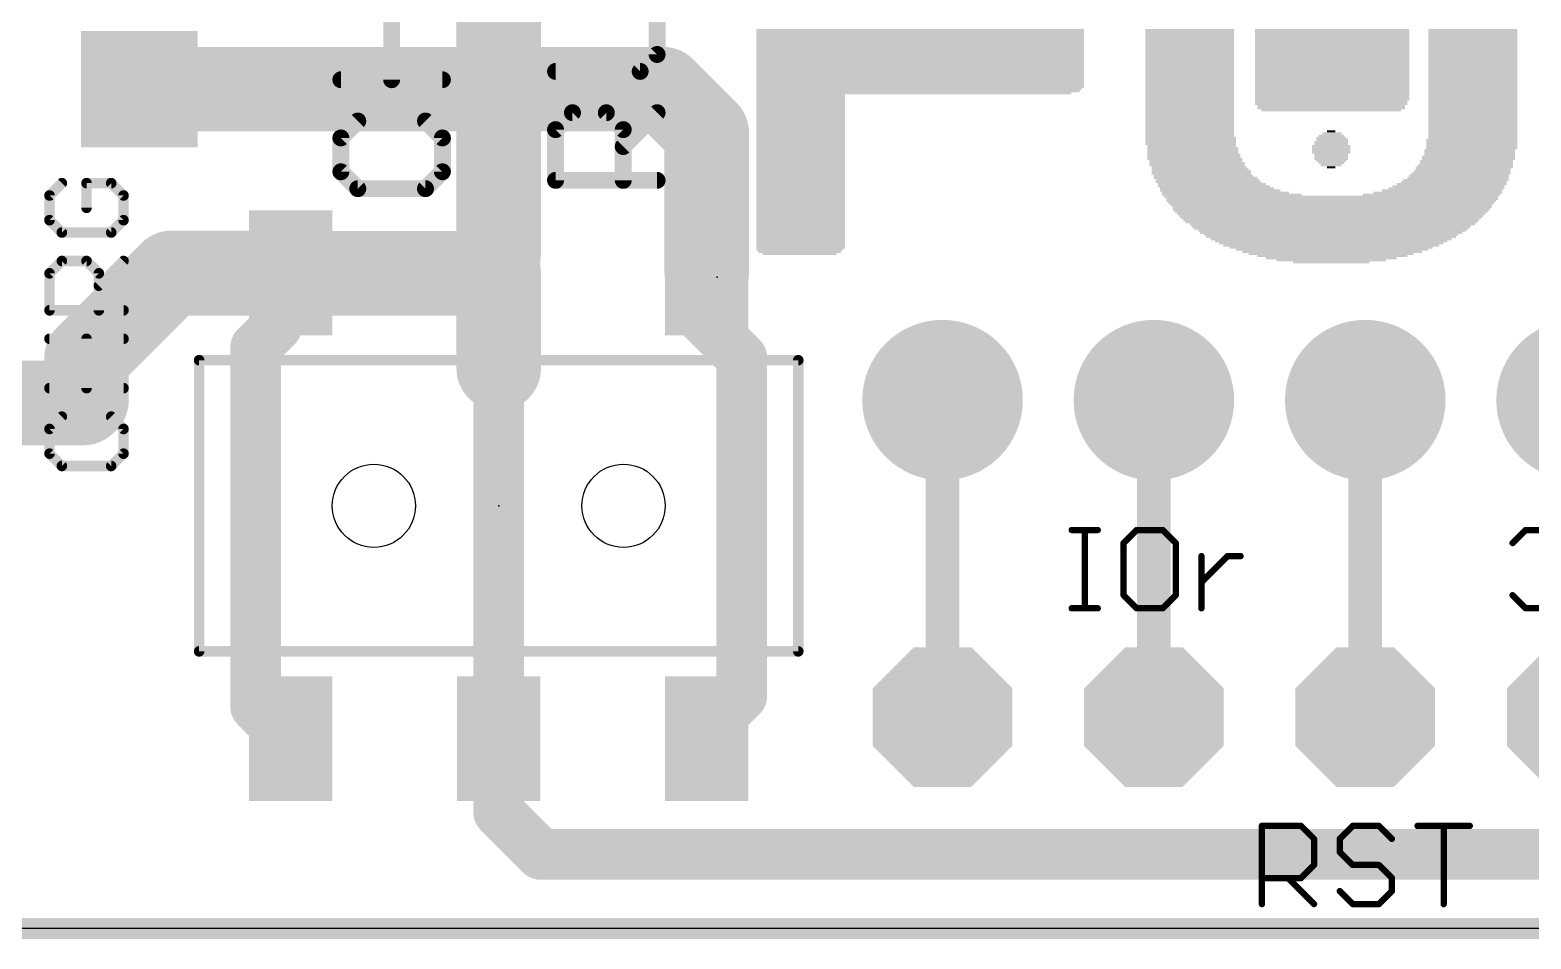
# Model space of a CAD drawing. Extents: x -0.1 to 68.7, y -0.1 to 53.5.
# Drawn here: x 16.97 to 35.01, y -0.13 to 10.8 of the extents above; entities that cross this region are included whole.
import ezdxf

# ---------------------------------------------------------------- set-up
doc = ezdxf.new("R2010")
doc.units = 0
for name, color, linetype in [('1', 12, 'CONTINUOUS'), ('16', 132, 'CONTINUOUS'), ('17', 110, 'CONTINUOUS'), ('18', 110, 'CONTINUOUS'), ('20', 53, 'CONTINUOUS'), ('21', 40, 'CONTINUOUS'), ('23', 53, 'CONTINUOUS')]:
    doc.layers.add(name, color=color, linetype=linetype)

# ---------------------------------------------------------------- blocks, each defined once
blk = doc.blocks.new('RECT')
blk.add_solid([(-0.5, -0.5), (0.5, -0.5), (-0.5, 0.5), (0.5, 0.5)])
blk = doc.blocks.new('ROUNDP')
at = {"const_width": 0.5}
blk.add_lwpolyline([(0, -0.25, 1), (0, 0.25, 1), (0, -0.25)], format="xyb", dxfattribs=at)
blk = doc.blocks.new('OCTAGONP')
at = {"const_width": 0.5}
blk.add_lwpolyline([(-0.25, -0.1036), (-0.25, 0.1036), (-0.1036, 0.25), (0.1036, 0.25), (0.25, 0.1036), (0.25, -0.1036), (0.1036, -0.25), (-0.1036, -0.25), (-0.25, -0.1036), (-0.25, 0.1036)], dxfattribs=at)
blk = doc.blocks.new('ROUNDV')
at = {"const_width": 0.5}
blk.add_lwpolyline([(0, -0.25, 1), (0, 0.25, 1), (0, -0.25)], format="xyb", dxfattribs=at)

msp = doc.modelspace()

# ---------------------------------------------------------------- linework, layer by layer
at = {"layer": '1'}
for points, const_width in [([(18.288, 10.088), (24.583, 10.088)], 1.016), ([(24.583, 10.088), (25.106, 9.565)], 1.016), ([(25.106, 7.88), (25.106, 9.565)], 1.016), ([(17.653, 6.858), (18.669, 7.874)], 1.016), ([(18.675, 7.88), (18.669, 7.874)], 1.016), ([(20.106, 7.88), (18.675, 7.88)], 1.016), ([(22.606, 7.88), (22.606, 7.366)], 1.016), ([(19.939, 7.713), (20.106, 7.88)], 0.6096), ([(25.019, 7.793), (25.106, 7.88)], 0.6096), ([(19.939, 7.239), (19.939, 7.713)], 0.6096), ([(25.019, 7.366), (25.019, 7.793)], 0.6096), ([(22.606, 7.366), (22.606, 6.731)], 1.016), ([(22.606, 2.28), (22.606, 7.366)], 0.6096), ([(25.527, 6.858), (25.019, 7.366)], 0.6096), ([(19.685, 6.985), (19.939, 7.239)], 0.6096), ([(17.653, 6.35), (17.653, 6.858)], 1.016), ([(19.685, 2.667), (19.685, 6.985)], 0.6096), ([(25.527, 2.794), (25.527, 6.858)], 0.6096), ([(17.619, 6.316), (17.653, 6.35)], 1.016), ([(16.002, 6.316), (17.619, 6.316)], 1.016), ([(27.94, 2.54), (27.94, 6.35)], 0.4064), ([(30.48, 2.54), (30.48, 6.35)], 0.4064), ([(33.02, 2.54), (33.02, 6.35)], 0.4064), ([(25.106, 2.373), (25.527, 2.794)], 0.6096), ([(20.072, 2.28), (19.685, 2.667)], 0.6096), ([(20.106, 2.28), (20.072, 2.28)], 0.6096), ([(22.606, 1.397), (22.606, 2.28)], 0.6096), ([(25.106, 2.28), (25.106, 2.373)], 0.6096), ([(23.114, 0.889), (22.606, 1.397)], 0.6096), ([(37.719, 0.889), (23.114, 0.889)], 0.6096), ([(66.04, 0), (0, 0)], 0.254)]:
    msp.add_lwpolyline(points, dxfattribs=dict(at, const_width=const_width))
for points, const_width in [([(18.288, 10.342, 1), (18.288, 9.834)], 0.508), ([(24.7626, 10.2676, 1), (24.4034, 9.9084)], 0.508), ([(24.583, 9.834, 1), (24.583, 10.342)], 0.508), ([(25.36, 9.565, 1), (24.852, 9.565)], 0.508), ([(24.9264, 9.3854, 1), (25.2856, 9.7446)], 0.508), ([(18.4894, 8.0536, 1), (18.8486, 7.6944)], 0.508), ([(18.675, 8.134, 1), (18.675, 7.626)], 0.508), ([(18.8486, 7.6944, 1), (18.4894, 8.0536)], 0.508), ([(18.8546, 7.7004, 1), (18.4954, 8.0596)], 0.508), ([(20.106, 7.626, 1), (20.106, 8.134)], 0.508), ([(22.86, 7.88, 1), (22.352, 7.88)], 0.508), ([(20.2138, 7.7722, 1), (19.9982, 7.9878)], 0.3048), ([(24.852, 7.88, 1), (25.36, 7.88)], 0.508), ([(25.2138, 7.7722, 1), (24.9982, 7.9878)], 0.3048), ([(19.8312, 7.8208, 1), (20.0468, 7.6052)], 0.3048), ([(20.0914, 7.713, 1), (19.7866, 7.713)], 0.3048), ([(24.9112, 7.9008, 1), (25.1268, 7.6852)], 0.3048), ([(25.1714, 7.793, 1), (24.8666, 7.793)], 0.3048), ([(22.86, 7.366, 1), (22.352, 7.366)], 0.508), ([(22.352, 7.366, 1), (22.86, 7.366)], 0.508), ([(22.7584, 7.366, 1), (22.4536, 7.366)], 0.3048), ([(25.1268, 7.4738, 1), (24.9112, 7.2582)], 0.3048), ([(20.0468, 7.1312, 1), (19.8312, 7.3468)], 0.3048), ([(24.8666, 7.366, 1), (25.1714, 7.366)], 0.3048), ([(17.907, 6.858, 1), (17.399, 6.858)], 0.508), ([(17.4734, 7.0376, 1), (17.8326, 6.6784)], 0.508), ([(19.5772, 7.0928, 1), (19.7928, 6.8772)], 0.3048), ([(19.8374, 6.985, 1), (19.5326, 6.985)], 0.3048), ([(19.7866, 7.239, 1), (20.0914, 7.239)], 0.3048), ([(25.6794, 6.858, 1), (25.3746, 6.858)], 0.3048), ([(25.4192, 6.7502, 1), (25.6348, 6.9658)], 0.3048), ([(17.8326, 6.1704, 1), (17.4734, 6.5296)], 0.508), ([(22.352, 6.731, 1), (22.86, 6.731)], 0.508), ([(17.4394, 6.4956, 1), (17.7986, 6.1364)], 0.508), ([(17.619, 6.062, 1), (17.619, 6.57)], 0.508), ([(17.399, 6.35, 1), (17.907, 6.35)], 0.508), ([(28.0416, 6.35, 1), (27.8384, 6.35)], 0.2032), ([(30.5816, 6.35, 1), (30.3784, 6.35)], 0.2032), ([(33.1216, 6.35, 1), (32.9184, 6.35)], 0.2032), ([(25.6348, 2.6862, 1), (25.4192, 2.9018)], 0.3048), ([(19.7928, 2.7748, 1), (19.5772, 2.5592)], 0.3048), ([(25.3746, 2.794, 1), (25.6794, 2.794)], 0.3048), ([(19.5326, 2.667, 1), (19.8374, 2.667)], 0.3048), ([(20.072, 2.4324, 1), (20.072, 2.1276)], 0.3048), ([(19.9642, 2.1722, 1), (20.1798, 2.3878)], 0.3048), ([(20.106, 2.1276, 1), (20.106, 2.4324)], 0.3048), ([(22.7584, 2.28, 1), (22.4536, 2.28)], 0.3048), ([(24.9982, 2.4808, 1), (25.2138, 2.2652)], 0.3048), ([(25.2584, 2.373, 1), (24.9536, 2.373)], 0.3048), ([(27.8384, 2.54, 1), (28.0416, 2.54)], 0.2032), ([(30.3784, 2.54, 1), (30.5816, 2.54)], 0.2032), ([(32.9184, 2.54, 1), (33.1216, 2.54)], 0.2032), ([(22.4536, 2.28, 1), (22.7584, 2.28)], 0.3048), ([(24.9536, 2.28, 1), (25.2584, 2.28)], 0.3048), ([(22.7138, 1.5048, 1), (22.4982, 1.2892)], 0.3048), ([(22.4536, 1.397, 1), (22.7584, 1.397)], 0.3048), ([(23.114, 1.0414, 1), (23.114, 0.7366)], 0.3048), ([(23.0062, 0.7812, 1), (23.2218, 0.9968)], 0.3048)]:
    msp.add_lwpolyline(points, format="xyb", dxfattribs=dict(at, const_width=const_width))
at = {"layer": '16'}
for points, const_width in [([(22.606, 8.128), (22.606, 13.97)], 1.016), ([(22.352, 7.874), (22.606, 8.128)], 1.016), ([(18.669, 7.874), (22.352, 7.874)], 1.016), ([(66.04, 0), (0, 0)], 0.254)]:
    msp.add_lwpolyline(points, dxfattribs=dict(at, const_width=const_width))
at = {"layer": '16', "const_width": 0.508}
for points in [[(22.7856, 7.9484, 1), (22.4264, 8.3076)], [(18.669, 8.128, 1), (18.669, 7.62)], [(22.1724, 8.0536, 1), (22.5316, 7.6944)], [(22.352, 7.62, 1), (22.352, 8.128)], [(22.352, 8.128, 1), (22.86, 8.128)]]:
    msp.add_lwpolyline(points, format="xyb", dxfattribs=at)
at = {"layer": '20'}
msp.add_line((66.04, 0), (0, 0), dxfattribs=at)
for centre in [(21.106, 5.08), (24.106, 5.08)]:
    msp.add_circle(centre, 0.5, dxfattribs=at)
at = {"layer": '21'}
for points, const_width in [([(21.3195, 10.2013), (21.3195, 11.0148)], 0.2032), ([(24.5096, 10.5047), (24.5096, 10.9114)], 0.2032), ([(24.3062, 10.3013), (24.5096, 10.5047)], 0.2032), ([(21.9296, 10.2013), (20.7094, 10.2013)], 0.2032), ([(23.2894, 10.3013), (24.3062, 10.3013)], 0.2032), ([(20.9127, 9.7051), (20.7094, 9.5017)], 0.2032), ([(21.9296, 9.5017), (21.7262, 9.7051)], 0.2032), ([(23.2894, 9.6017), (23.4927, 9.8051)], 0.2032), ([(23.4927, 9.8051), (23.8995, 9.8051)], 0.2032), ([(23.8995, 9.8051), (24.1029, 9.6017)], 0.2032), ([(24.1029, 9.3983), (24.5096, 9.8051)], 0.2032), ([(20.7094, 9.5017), (20.7094, 9.095)], 0.2032), ([(21.9296, 9.095), (21.9296, 9.5017)], 0.2032), ([(23.2894, 8.9916), (23.2894, 9.6017)], 0.2032), ([(24.1029, 9.6017), (24.1029, 8.9916)], 0.2032), ([(17.356, 8.9582), (17.2077, 8.8099)], 0.127), ([(17.9492, 8.9582), (17.6526, 8.9582)], 0.127), ([(17.6526, 8.9582), (17.6526, 8.6616)], 0.127), ([(18.0975, 8.8099), (17.9492, 8.9582)], 0.127), ([(20.7094, 9.095), (20.9127, 8.8916)], 0.2032), ([(21.7262, 8.8916), (21.9296, 9.095)], 0.2032), ([(24.5096, 8.9916), (23.2894, 8.9916)], 0.2032), ([(17.2077, 8.8099), (17.2077, 8.5133)], 0.127), ([(18.0975, 8.5133), (18.0975, 8.8099)], 0.127), ([(20.9127, 8.8916), (21.7262, 8.8916)], 0.2032), ([(17.2077, 8.5133), (17.356, 8.365)], 0.127), ([(17.9492, 8.365), (18.0975, 8.5133)], 0.127), ([(17.356, 8.365), (17.9492, 8.365)], 0.127), ([(17.2077, 7.8744), (17.356, 8.0227)], 0.127), ([(17.2077, 7.4295), (17.2077, 7.8744)], 0.127), ([(17.356, 8.0227), (17.6526, 8.0227)], 0.127), ([(17.6526, 8.0227), (17.8009, 7.8744)], 0.127), ([(17.8009, 7.7261), (18.0975, 8.0227)], 0.127), ([(17.8009, 7.8744), (17.8009, 7.4295)], 0.127), ([(18.0975, 7.4295), (17.2077, 7.4295)], 0.127), ([(17.2077, 7.0872), (18.0975, 7.0872)], 0.127), ([(17.6526, 6.494), (17.6526, 7.0872)], 0.127), ([(19.006, 6.83), (26.206, 6.83)], 0.127), ([(19.006, 3.33), (19.006, 6.83)], 0.127), ([(26.206, 6.83), (26.206, 3.33)], 0.127), ([(18.0975, 6.494), (17.2077, 6.494)], 0.127), ([(17.356, 6.1516), (17.2077, 6.0033)], 0.127), ([(18.0975, 6.0033), (17.9492, 6.1516)], 0.127), ([(17.2077, 6.0033), (17.2077, 5.7068)], 0.127), ([(18.0975, 5.7068), (18.0975, 6.0033)], 0.127), ([(17.2077, 5.7068), (17.356, 5.5585)], 0.127), ([(17.356, 5.5585), (17.9492, 5.5585)], 0.127), ([(17.9492, 5.5585), (18.0975, 5.7068)], 0.127), ([(29.492, 4.7887), (29.8055, 4.7887)], 0.0762), ([(29.6488, 3.8481), (29.6488, 4.7887)], 0.0762), ([(30.2724, 4.7887), (30.1157, 4.6319)], 0.0762), ([(30.586, 4.7887), (30.2724, 4.7887)], 0.0762), ([(30.7427, 4.6319), (30.586, 4.7887)], 0.0762), ([(34.7904, 4.6319), (34.9472, 4.7887)], 0.0762), ([(34.9472, 4.7887), (35.2607, 4.7887)], 0.0762), ([(30.1157, 4.6319), (30.1157, 4.0049)], 0.0762), ([(30.7427, 4.0049), (30.7427, 4.6319)], 0.0762), ([(31.0512, 3.8481), (31.0512, 4.4752)], 0.0762), ([(31.0512, 4.1616), (31.3647, 4.4752)], 0.0762), ([(31.3647, 4.4752), (31.5215, 4.4752)], 0.0762), ([(30.1157, 4.0049), (30.2724, 3.8481)], 0.0762), ([(30.586, 3.8481), (30.7427, 4.0049)], 0.0762), ([(34.9472, 3.8481), (34.7904, 4.0049)], 0.0762), ([(29.492, 3.8481), (29.8055, 3.8481)], 0.0762), ([(30.2724, 3.8481), (30.586, 3.8481)], 0.0762), ([(35.2607, 3.8481), (34.9472, 3.8481)], 0.0762), ([(26.206, 3.33), (19.006, 3.33)], 0.127), ([(31.778, 0.2921), (31.778, 1.2327)], 0.0762), ([(31.778, 1.2327), (32.2483, 1.2327)], 0.0762), ([(32.2483, 1.2327), (32.4051, 1.0759)], 0.0762), ([(32.8703, 1.2327), (32.7135, 1.0759)], 0.0762), ([(33.1838, 1.2327), (32.8703, 1.2327)], 0.0762), ([(33.3406, 1.0759), (33.1838, 1.2327)], 0.0762), ([(33.649, 1.2327), (34.2761, 1.2327)], 0.0762), ([(33.9626, 0.2921), (33.9626, 1.2327)], 0.0762), ([(32.4051, 1.0759), (32.4051, 0.7624)], 0.0762), ([(32.7135, 1.0759), (32.7135, 0.9192)], 0.0762), ([(32.7135, 0.9192), (32.8703, 0.7624)], 0.0762), ([(32.4051, 0.7624), (32.2483, 0.6056)], 0.0762), ([(32.8703, 0.7624), (33.1838, 0.7624)], 0.0762), ([(33.1838, 0.7624), (33.3406, 0.6056)], 0.0762), ([(32.2483, 0.6056), (31.778, 0.6056)], 0.0762), ([(32.0915, 0.6056), (32.4051, 0.2921)], 0.0762), ([(33.3406, 0.6056), (33.3406, 0.4489)], 0.0762), ([(32.8703, 0.2921), (32.7135, 0.4489)], 0.0762), ([(33.3406, 0.4489), (33.1838, 0.2921)], 0.0762), ([(33.1838, 0.2921), (32.8703, 0.2921)], 0.0762)]:
    msp.add_lwpolyline(points, dxfattribs=dict(at, const_width=const_width))
for points, const_width in [([(24.4588, 10.5047, 1), (24.5604, 10.5047)], 0.1016), ([(24.5455, 10.4688, 1), (24.4737, 10.5406)], 0.1016), ([(20.7094, 10.2521, 1), (20.7094, 10.1505)], 0.1016), ([(21.9296, 10.1505, 1), (21.9296, 10.2521)], 0.1016), ([(23.2894, 10.3521, 1), (23.2894, 10.2505)], 0.1016), ([(24.2703, 10.3372, 1), (24.3421, 10.2654)], 0.1016), ([(24.3062, 10.2505, 1), (24.3062, 10.3521)], 0.1016), ([(21.2687, 10.2013, 1), (21.3703, 10.2013)], 0.1016), ([(20.9487, 9.6692, 1), (20.8768, 9.741)], 0.1016), ([(21.7621, 9.741, 1), (21.6903, 9.6692)], 0.1016), ([(23.4927, 9.8559, 1), (23.4927, 9.7543)], 0.1016), ([(23.5287, 9.7692, 1), (23.4568, 9.841)], 0.1016), ([(23.9354, 9.841, 1), (23.8636, 9.7692)], 0.1016), ([(23.8995, 9.7543, 1), (23.8995, 9.8559)], 0.1016), ([(24.5455, 9.7692, 1), (24.4737, 9.841)], 0.1016), ([(20.6734, 9.5376, 1), (20.7453, 9.4658)], 0.1016), ([(20.7602, 9.5017, 1), (20.6586, 9.5017)], 0.1016), ([(21.9804, 9.5017, 1), (21.8788, 9.5017)], 0.1016), ([(21.8937, 9.4658, 1), (21.9655, 9.5376)], 0.1016), ([(23.2534, 9.6376, 1), (23.3253, 9.5658)], 0.1016), ([(23.3402, 9.6017, 1), (23.2386, 9.6017)], 0.1016), ([(24.1537, 9.6017, 1), (24.0521, 9.6017)], 0.1016), ([(24.0669, 9.5658, 1), (24.1388, 9.6376)], 0.1016), ([(24.0669, 9.4343, 1), (24.1388, 9.3624)], 0.1016), ([(17.3785, 8.9357, 1), (17.3336, 8.9806)], 0.0635), ([(17.6526, 8.9899, 1), (17.6526, 8.9264)], 0.0635), ([(17.6844, 8.9582, 1), (17.6209, 8.9582)], 0.0635), ([(17.9717, 8.9806, 1), (17.9268, 8.9357)], 0.0635), ([(17.9492, 8.9264, 1), (17.9492, 8.9899)], 0.0635), ([(20.7453, 9.1309, 1), (20.6734, 9.0591)], 0.1016), ([(20.6586, 9.095, 1), (20.7602, 9.095)], 0.1016), ([(21.8788, 9.095, 1), (21.9804, 9.095)], 0.1016), ([(21.9655, 9.0591, 1), (21.8937, 9.1309)], 0.1016), ([(23.2894, 9.0424, 1), (23.2894, 8.9408)], 0.1016), ([(23.2386, 8.9916, 1), (23.3402, 8.9916)], 0.1016), ([(24.0521, 8.9916, 1), (24.1537, 8.9916)], 0.1016), ([(24.5096, 8.9408, 1), (24.5096, 9.0424)], 0.1016), ([(17.2395, 8.8099, 1), (17.176, 8.8099)], 0.0635), ([(17.1853, 8.8323, 1), (17.2302, 8.7874)], 0.0635), ([(18.1292, 8.8099, 1), (18.0658, 8.8099)], 0.0635), ([(18.075, 8.7874, 1), (18.12, 8.8323)], 0.0635), ([(20.9127, 8.9424, 1), (20.9127, 8.8408)], 0.1016), ([(20.8768, 8.8557, 1), (20.9487, 8.9275)], 0.1016), ([(21.6903, 8.9275, 1), (21.7621, 8.8557)], 0.1016), ([(21.7262, 8.8408, 1), (21.7262, 8.9424)], 0.1016), ([(17.6209, 8.6616, 1), (17.6844, 8.6616)], 0.0635), ([(17.176, 8.5133, 1), (17.2395, 8.5133)], 0.0635), ([(17.2302, 8.5358, 1), (17.1853, 8.4909)], 0.0635), ([(18.0658, 8.5133, 1), (18.1292, 8.5133)], 0.0635), ([(18.12, 8.4909, 1), (18.075, 8.5358)], 0.0635), ([(17.356, 8.3968, 1), (17.356, 8.3333)], 0.0635), ([(17.3336, 8.3426, 1), (17.3785, 8.3875)], 0.0635), ([(17.9268, 8.3875, 1), (17.9717, 8.3426)], 0.0635), ([(17.9492, 8.3333, 1), (17.9492, 8.3968)], 0.0635), ([(17.2395, 7.8744, 1), (17.176, 7.8744)], 0.0635), ([(17.356, 8.0544, 1), (17.356, 7.9909)], 0.0635), ([(17.3785, 8.0002, 1), (17.3336, 8.0451)], 0.0635), ([(17.6751, 8.0451, 1), (17.6302, 8.0002)], 0.0635), ([(17.6526, 7.9909, 1), (17.6526, 8.0544)], 0.0635), ([(17.8327, 7.8744, 1), (17.7692, 7.8744)], 0.0635), ([(18.12, 8.0002, 1), (18.075, 8.0451)], 0.0635), ([(17.1853, 7.8968, 1), (17.2302, 7.8519)], 0.0635), ([(17.7785, 7.7485, 1), (17.8234, 7.7036)], 0.0635), ([(17.7785, 7.8519, 1), (17.8234, 7.8968)], 0.0635), ([(17.2077, 7.4612, 1), (17.2077, 7.3977)], 0.0635), ([(17.176, 7.4295, 1), (17.2395, 7.4295)], 0.0635), ([(17.7692, 7.4295, 1), (17.8327, 7.4295)], 0.0635), ([(18.0975, 7.3977, 1), (18.0975, 7.4612)], 0.0635), ([(17.2077, 7.1189, 1), (17.2077, 7.0554)], 0.0635), ([(17.6844, 7.0872, 1), (17.6209, 7.0872)], 0.0635), ([(18.0975, 7.0554, 1), (18.0975, 7.1189)], 0.0635), ([(19.0377, 6.83, 1), (18.9743, 6.83)], 0.0635), ([(19.006, 6.8617, 1), (19.006, 6.7983)], 0.0635), ([(26.2377, 6.83, 1), (26.1743, 6.83)], 0.0635), ([(26.206, 6.7983, 1), (26.206, 6.8617)], 0.0635), ([(17.2077, 6.5257, 1), (17.2077, 6.4622)], 0.0635), ([(17.6209, 6.494, 1), (17.6844, 6.494)], 0.0635), ([(18.0975, 6.4622, 1), (18.0975, 6.5257)], 0.0635), ([(17.3785, 6.1292, 1), (17.3336, 6.1741)], 0.0635), ([(17.9717, 6.1741, 1), (17.9268, 6.1292)], 0.0635), ([(17.2395, 6.0033, 1), (17.176, 6.0033)], 0.0635), ([(17.1853, 6.0258, 1), (17.2302, 5.9809)], 0.0635), ([(18.1292, 6.0033, 1), (18.0658, 6.0033)], 0.0635), ([(18.075, 5.9809, 1), (18.12, 6.0258)], 0.0635), ([(17.176, 5.7068, 1), (17.2395, 5.7068)], 0.0635), ([(17.2302, 5.7292, 1), (17.1853, 5.6843)], 0.0635), ([(17.356, 5.5902, 1), (17.356, 5.5267)], 0.0635), ([(17.3336, 5.536, 1), (17.3785, 5.5809)], 0.0635), ([(17.9268, 5.5809, 1), (17.9717, 5.536)], 0.0635), ([(17.9492, 5.5267, 1), (17.9492, 5.5902)], 0.0635), ([(18.0658, 5.7068, 1), (18.1292, 5.7068)], 0.0635), ([(18.12, 5.6843, 1), (18.075, 5.7292)], 0.0635), ([(29.492, 4.8078, 1), (29.492, 4.7697)], 0.0381), ([(29.6678, 4.7887, 1), (29.6297, 4.7887)], 0.0381), ([(29.8055, 4.7697, 1), (29.8055, 4.8078)], 0.0381), ([(30.2724, 4.8078, 1), (30.2724, 4.7697)], 0.0381), ([(30.2859, 4.7752, 1), (30.259, 4.8022)], 0.0381), ([(30.5994, 4.8022, 1), (30.5725, 4.7752)], 0.0381), ([(30.586, 4.7697, 1), (30.586, 4.8078)], 0.0381), ([(34.9472, 4.8078, 1), (34.9472, 4.7697)], 0.0381), ([(34.9606, 4.7752, 1), (34.9337, 4.8022)], 0.0381), ([(30.1347, 4.6319, 1), (30.0966, 4.6319)], 0.0381), ([(30.1022, 4.6454, 1), (30.1291, 4.6185)], 0.0381), ([(30.7618, 4.6319, 1), (30.7237, 4.6319)], 0.0381), ([(30.7293, 4.6185, 1), (30.7562, 4.6454)], 0.0381), ([(31.0702, 4.4752, 1), (31.0321, 4.4752)], 0.0381), ([(31.3647, 4.4942, 1), (31.3647, 4.4561)], 0.0381), ([(31.3782, 4.4617, 1), (31.3513, 4.4886)], 0.0381), ([(31.5215, 4.4561, 1), (31.5215, 4.4942)], 0.0381), ([(34.7769, 4.6454, 1), (34.8039, 4.6185)], 0.0381), ([(31.0377, 4.1751, 1), (31.0647, 4.1482)], 0.0381), ([(30.0966, 4.0049, 1), (30.1347, 4.0049)], 0.0381), ([(30.1291, 4.0183, 1), (30.1022, 3.9914)], 0.0381), ([(30.7237, 4.0049, 1), (30.7618, 4.0049)], 0.0381), ([(30.7562, 3.9914, 1), (30.7293, 4.0183)], 0.0381), ([(34.8039, 4.0183, 1), (34.7769, 3.9914)], 0.0381), ([(29.492, 3.8672, 1), (29.492, 3.8291)], 0.0381), ([(29.6297, 3.8481, 1), (29.6678, 3.8481)], 0.0381), ([(29.8055, 3.8291, 1), (29.8055, 3.8672)], 0.0381), ([(30.2724, 3.8672, 1), (30.2724, 3.8291)], 0.0381), ([(30.259, 3.8346, 1), (30.2859, 3.8616)], 0.0381), ([(30.5725, 3.8616, 1), (30.5994, 3.8346)], 0.0381), ([(30.586, 3.8291, 1), (30.586, 3.8672)], 0.0381), ([(31.0321, 3.8481, 1), (31.0702, 3.8481)], 0.0381), ([(34.9472, 3.8672, 1), (34.9472, 3.8291)], 0.0381), ([(34.9337, 3.8346, 1), (34.9606, 3.8616)], 0.0381), ([(19.006, 3.3618, 1), (19.006, 3.2982)], 0.0635), ([(18.9743, 3.33, 1), (19.0377, 3.33)], 0.0635), ([(26.1743, 3.33, 1), (26.2377, 3.33)], 0.0635), ([(26.206, 3.2982, 1), (26.206, 3.3618)], 0.0635), ([(31.778, 1.2518, 1), (31.778, 1.2137)], 0.0381), ([(31.7971, 1.2327, 1), (31.759, 1.2327)], 0.0381), ([(32.2618, 1.2462, 1), (32.2348, 1.2192)], 0.0381), ([(32.2483, 1.2137, 1), (32.2483, 1.2518)], 0.0381), ([(32.8703, 1.2518, 1), (32.8703, 1.2137)], 0.0381), ([(32.8838, 1.2192, 1), (32.8568, 1.2462)], 0.0381), ([(33.1973, 1.2462, 1), (33.1703, 1.2192)], 0.0381), ([(33.1838, 1.2137, 1), (33.1838, 1.2518)], 0.0381), ([(33.649, 1.2518, 1), (33.649, 1.2137)], 0.0381), ([(33.9816, 1.2327, 1), (33.9435, 1.2327)], 0.0381), ([(34.2761, 1.2137, 1), (34.2761, 1.2518)], 0.0381), ([(32.4241, 1.0759, 1), (32.386, 1.0759)], 0.0381), ([(32.3916, 1.0625, 1), (32.4185, 1.0894)], 0.0381), ([(32.7326, 1.0759, 1), (32.6945, 1.0759)], 0.0381), ([(32.7, 1.0894, 1), (32.727, 1.0625)], 0.0381), ([(33.3271, 1.0625, 1), (33.3541, 1.0894)], 0.0381), ([(32.727, 0.9326, 1), (32.7, 0.9057)], 0.0381), ([(32.6945, 0.9192, 1), (32.7326, 0.9192)], 0.0381), ([(32.386, 0.7624, 1), (32.4241, 0.7624)], 0.0381), ([(32.4185, 0.7489, 1), (32.3916, 0.7759)], 0.0381), ([(32.8703, 0.7815, 1), (32.8703, 0.7434)], 0.0381), ([(32.8568, 0.7489, 1), (32.8838, 0.7759)], 0.0381), ([(33.1973, 0.7759, 1), (33.1703, 0.7489)], 0.0381), ([(33.1838, 0.7434, 1), (33.1838, 0.7815)], 0.0381), ([(31.778, 0.6247, 1), (31.778, 0.5866)], 0.0381), ([(32.105, 0.6191, 1), (32.0781, 0.5922)], 0.0381), ([(32.2348, 0.6191, 1), (32.2618, 0.5922)], 0.0381), ([(32.2483, 0.5866, 1), (32.2483, 0.6247)], 0.0381), ([(33.3596, 0.6056, 1), (33.3215, 0.6056)], 0.0381), ([(33.3271, 0.5922, 1), (33.3541, 0.6191)], 0.0381), ([(32.727, 0.4623, 1), (32.7, 0.4354)], 0.0381), ([(33.3215, 0.4489, 1), (33.3596, 0.4489)], 0.0381), ([(33.3541, 0.4354, 1), (33.3271, 0.4623)], 0.0381), ([(31.759, 0.2921, 1), (31.7971, 0.2921)], 0.0381), ([(32.3916, 0.2786, 1), (32.4185, 0.3056)], 0.0381), ([(32.8703, 0.3112, 1), (32.8703, 0.2731)], 0.0381), ([(32.8568, 0.2786, 1), (32.8838, 0.3056)], 0.0381), ([(33.1703, 0.3056, 1), (33.1973, 0.2786)], 0.0381), ([(33.1838, 0.2731, 1), (33.1838, 0.3112)], 0.0381), ([(33.9435, 0.2921, 1), (33.9816, 0.2921)], 0.0381)]:
    msp.add_lwpolyline(points, format="xyb", dxfattribs=dict(at, const_width=const_width))
at = {"layer": '23'}
for p in [(25.232, 7.828), (22.606, 5.08)]:
    msp.add_point(p, dxfattribs=at)

# ---------------------------------------------------------------- block references
at = {"layer": '1', "xscale": 1.4, "yscale": 1.4, "rotation": 180}
msp.add_blockref('RECT', (18.288, 10.088), dxfattribs=at)
at = {"layer": '1', "yscale": 1.5}
for p in [(20.106, 7.88), (22.606, 7.88), (25.106, 7.88), (20.106, 2.28), (22.606, 2.28), (25.106, 2.28)]:
    msp.add_blockref('RECT', p, dxfattribs=at)
at = {"layer": '17', "xscale": 1.9304, "yscale": 1.9304, "rotation": 270}
for p in [(27.94, 6.35), (27.94, 6.35), (30.48, 6.35), (30.48, 6.35), (33.02, 6.35), (33.02, 6.35), (35.56, 6.35), (35.56, 6.35)]:
    msp.add_blockref('ROUNDP', p, dxfattribs=at)
at = {"layer": '17', "xscale": 1.6764, "yscale": 1.6764}
for p in [(27.94, 2.54), (27.94, 2.54), (30.48, 2.54), (30.48, 2.54), (33.02, 2.54), (33.02, 2.54), (35.56, 2.54), (35.56, 2.54)]:
    msp.add_blockref('OCTAGONP', p, dxfattribs=at)
at = {"layer": '18', "xscale": 0.9064, "yscale": 0.9064}
msp.add_blockref('ROUNDV', (18.669, 7.874), dxfattribs=at)
msp.add_blockref('ROUNDV', (18.669, 7.874), dxfattribs=at)
at = {"layer": '21', "yscale": 0.0254}
for p, xscale in [((27.6704, 10.7998), 3.937), ((27.6704, 10.7744), 3.937), ((27.6704, 10.749), 3.937), ((27.6704, 10.7236), 3.937), ((27.6704, 10.6982), 3.937), ((27.6704, 10.6728), 3.937), ((27.6704, 10.6474), 3.937), ((30.9089, 10.7998), 1.0668), ((30.9089, 10.7744), 1.0668), ((30.9089, 10.749), 1.0668), ((30.9089, 10.7236), 1.0668), ((30.9089, 10.6982), 1.0668), ((30.9089, 10.6728), 1.0668), ((30.9089, 10.6474), 1.0668), ((32.6234, 10.7998), 1.8542), ((32.6234, 10.7744), 1.8542), ((32.6234, 10.749), 1.8542), ((32.6234, 10.7236), 1.8542), ((32.6234, 10.6982), 1.8542), ((32.6234, 10.6728), 1.8542), ((32.6234, 10.6474), 1.8542), ((34.3125, 10.7998), 1.0668), ((34.3125, 10.7744), 1.0668), ((34.3125, 10.749), 1.0668), ((34.3125, 10.7236), 1.0668), ((34.3125, 10.6982), 1.0668), ((34.3125, 10.6728), 1.0668), ((34.3125, 10.6474), 1.0668), ((27.6704, 10.622), 3.937), ((27.6704, 10.5966), 3.937), ((27.6704, 10.5712), 3.937), ((27.6704, 10.5458), 3.937), ((27.6704, 10.5204), 3.937), ((27.6704, 10.495), 3.937), ((27.6704, 10.4696), 3.937), ((30.9089, 10.622), 1.0668), ((30.9089, 10.5966), 1.0668), ((30.9089, 10.5712), 1.0668), ((30.9089, 10.5458), 1.0668), ((30.9089, 10.5204), 1.0668), ((30.9089, 10.495), 1.0668), ((30.9089, 10.4696), 1.0668), ((32.6234, 10.622), 1.8542), ((32.6234, 10.5966), 1.8542), ((32.6234, 10.5712), 1.8542), ((32.6234, 10.5458), 1.8542), ((32.6234, 10.5204), 1.8542), ((32.6234, 10.495), 1.8542), ((32.6234, 10.4696), 1.8542), ((34.3125, 10.622), 1.0668), ((34.3125, 10.5966), 1.0668), ((34.3125, 10.5712), 1.0668), ((34.3125, 10.5458), 1.0668), ((34.3125, 10.5204), 1.0668), ((34.3125, 10.495), 1.0668), ((34.3125, 10.4696), 1.0668), ((27.6704, 10.4442), 3.937), ((27.6704, 10.4188), 3.937), ((27.6704, 10.3934), 3.937), ((27.6704, 10.368), 3.937), ((27.6704, 10.3426), 3.937), ((27.6704, 10.3172), 3.937), ((27.6704, 10.2918), 3.937), ((30.9089, 10.4442), 1.0668), ((30.9089, 10.4188), 1.0668), ((30.9089, 10.3934), 1.0668), ((30.9089, 10.368), 1.0668), ((30.9089, 10.3426), 1.0668), ((30.9089, 10.3172), 1.0668), ((30.9089, 10.2918), 1.0668), ((32.6234, 10.4442), 1.8542), ((32.6234, 10.4188), 1.8542), ((32.6234, 10.3934), 1.8542), ((32.6234, 10.368), 1.8542), ((32.6234, 10.3426), 1.8542), ((32.6234, 10.3172), 1.8542), ((32.6234, 10.2918), 1.8542), ((34.3125, 10.4442), 1.0668), ((34.3125, 10.4188), 1.0668), ((34.3125, 10.3934), 1.0668), ((34.3125, 10.368), 1.0668), ((34.3125, 10.3426), 1.0668), ((34.3125, 10.3172), 1.0668), ((34.3125, 10.2918), 1.0668), ((27.6704, 10.2664), 3.937), ((27.6704, 10.241), 3.937), ((27.6704, 10.2156), 3.937), ((27.6704, 10.1902), 3.937), ((27.6704, 10.1648), 3.937), ((27.6704, 10.1394), 3.937), ((27.6704, 10.114), 3.937), ((30.9089, 10.2664), 1.0668), ((30.9089, 10.241), 1.0668), ((30.9089, 10.2156), 1.0668), ((30.9089, 10.1902), 1.0668), ((30.9089, 10.1648), 1.0668), ((30.9089, 10.1394), 1.0668), ((30.9089, 10.114), 1.0668), ((32.6234, 10.2664), 1.8542), ((32.6234, 10.241), 1.8542), ((32.6234, 10.2156), 1.8542), ((32.6234, 10.1902), 1.8542), ((32.6234, 10.1648), 1.8542), ((32.6234, 10.1394), 1.8542), ((32.6234, 10.114), 1.8542), ((34.3125, 10.2664), 1.0668), ((34.3125, 10.241), 1.0668), ((34.3125, 10.2156), 1.0668), ((34.3125, 10.1902), 1.0668), ((34.3125, 10.1648), 1.0668), ((34.3125, 10.1394), 1.0668), ((34.3125, 10.114), 1.0668), ((27.6577, 10.0886), 3.9116), ((27.645, 10.0632), 3.8862), ((27.5942, 10.0378), 3.7846), ((26.2353, 10.0124), 1.0668), ((26.2353, 9.987), 1.0668), ((26.2353, 9.9616), 1.0668), ((26.2353, 9.9362), 1.0668), ((26.2353, 9.9108), 1.0668), ((30.9089, 10.0886), 1.0668), ((30.9089, 10.0632), 1.0668), ((30.9089, 10.0378), 1.0668), ((30.9089, 10.0124), 1.0668), ((30.9089, 9.987), 1.0668), ((30.9089, 9.9616), 1.0668), ((30.9089, 9.9362), 1.0668), ((30.9089, 9.9108), 1.0668), ((32.6234, 10.0886), 1.8542), ((32.6234, 10.0632), 1.8542), ((32.6234, 10.0378), 1.8542), ((32.6234, 10.0124), 1.8542), ((32.6234, 9.987), 1.8542), ((32.6234, 9.9616), 1.8542), ((32.6107, 9.9362), 1.8288), ((32.6107, 9.9108), 1.8288), ((34.3125, 10.0886), 1.0668), ((34.3125, 10.0632), 1.0668), ((34.3125, 10.0378), 1.0668), ((34.3125, 10.0124), 1.0668), ((34.3125, 9.987), 1.0668), ((34.3125, 9.9616), 1.0668), ((34.3125, 9.9362), 1.0668), ((34.3125, 9.9108), 1.0668), ((26.2353, 9.8854), 1.0668), ((26.2353, 9.86), 1.0668), ((26.2353, 9.8346), 1.0668), ((26.2353, 9.8092), 1.0668), ((26.2353, 9.7838), 1.0668), ((26.2353, 9.7584), 1.0668), ((26.2353, 9.733), 1.0668), ((30.9089, 9.8854), 1.0668), ((30.9089, 9.86), 1.0668), ((30.9089, 9.8346), 1.0668), ((30.9089, 9.8092), 1.0668), ((30.9089, 9.7838), 1.0668), ((30.9089, 9.7584), 1.0668), ((30.9089, 9.733), 1.0668), ((32.6107, 9.8854), 1.778), ((32.6107, 9.86), 1.778), ((32.6107, 9.8346), 1.6764), ((34.3125, 9.8854), 1.0668), ((34.3125, 9.86), 1.0668), ((34.3125, 9.8346), 1.0668), ((34.3125, 9.8092), 1.0668), ((34.3125, 9.7838), 1.0668), ((34.3125, 9.7584), 1.0668), ((34.3125, 9.733), 1.0668), ((26.2353, 9.7076), 1.0668), ((26.2353, 9.6822), 1.0668), ((26.2353, 9.6568), 1.0668), ((26.2353, 9.6314), 1.0668), ((26.2353, 9.606), 1.0668), ((26.2353, 9.5806), 1.0668), ((26.2353, 9.5552), 1.0668), ((30.9089, 9.7076), 1.0668), ((30.9089, 9.6822), 1.0668), ((30.9089, 9.6568), 1.0668), ((30.9089, 9.6314), 1.0668), ((30.9089, 9.606), 1.0668), ((30.9089, 9.5806), 1.0668), ((30.9089, 9.5552), 1.0668), ((32.6234, 9.5552), 0.2286), ((32.6107, 9.5806), 0.1016), ((34.3125, 9.7076), 1.0668), ((34.3125, 9.6822), 1.0668), ((34.3125, 9.6568), 1.0668), ((34.3125, 9.6314), 1.0668), ((34.3125, 9.606), 1.0668), ((34.3125, 9.5806), 1.0668), ((34.3125, 9.5552), 1.0668), ((26.2353, 9.5298), 1.0668), ((26.2353, 9.5044), 1.0668), ((26.2353, 9.479), 1.0668), ((26.2353, 9.4536), 1.0668), ((26.2353, 9.4282), 1.0668), ((26.2353, 9.4028), 1.0668), ((26.2353, 9.3774), 1.0668), ((30.9089, 9.5298), 1.0668), ((30.9216, 9.5044), 1.0922), ((30.9216, 9.479), 1.0922), ((30.9216, 9.4536), 1.0922), ((30.9216, 9.4282), 1.0922), ((30.9343, 9.4028), 1.0668), ((30.947, 9.3774), 1.0922), ((32.6107, 9.4028), 0.4572), ((32.6107, 9.3774), 0.4572), ((32.6107, 9.4536), 0.4064), ((32.6107, 9.4282), 0.4064), ((32.6107, 9.5044), 0.3556), ((32.6234, 9.479), 0.381), ((32.6107, 9.5298), 0.3048), ((34.2998, 9.479), 1.0922), ((34.2998, 9.4536), 1.0922), ((34.2998, 9.4282), 1.0922), ((34.2998, 9.4028), 1.0922), ((34.2998, 9.3774), 1.0922), ((34.3125, 9.5298), 1.0668), ((34.3125, 9.5044), 1.0668), ((26.2353, 9.352), 1.0668), ((26.2353, 9.3266), 1.0668), ((26.2353, 9.3012), 1.0668), ((26.2353, 9.2758), 1.0668), ((26.2353, 9.2504), 1.0668), ((26.2353, 9.225), 1.0668), ((26.2353, 9.1996), 1.0668), ((30.947, 9.352), 1.0922), ((30.947, 9.3266), 1.0922), ((30.9597, 9.3012), 1.1176), ((30.9597, 9.2758), 1.1176), ((30.9724, 9.2504), 1.143), ((30.9851, 9.225), 1.1176), ((30.9978, 9.1996), 1.143), ((32.6107, 9.352), 0.4572), ((32.6107, 9.3266), 0.4572), ((32.6107, 9.3012), 0.4064), ((32.6107, 9.2758), 0.4064), ((32.6107, 9.2504), 0.4064), ((32.6107, 9.225), 0.3556), ((32.6107, 9.1996), 0.3048), ((34.2363, 9.225), 1.1176), ((34.2363, 9.1996), 1.1176), ((34.2617, 9.2758), 1.1176), ((34.2617, 9.2504), 1.1176), ((34.2744, 9.352), 1.0922), ((34.2744, 9.3266), 1.0922), ((34.2744, 9.3012), 1.0922), ((26.2353, 9.1742), 1.0668), ((26.2353, 9.1488), 1.0668), ((26.2353, 9.1234), 1.0668), ((26.2353, 9.098), 1.0668), ((26.2353, 9.0726), 1.0668), ((26.2353, 9.0472), 1.0668), ((26.2353, 9.0218), 1.0668), ((30.9978, 9.1742), 1.143), ((31.0232, 9.1488), 1.143), ((31.0359, 9.1234), 1.1684), ((31.0486, 9.098), 1.1938), ((31.0486, 9.0726), 1.1938), ((31.074, 9.0472), 1.1938), ((31.0994, 9.0218), 1.2446), ((32.6107, 9.1742), 0.254), ((32.6107, 9.1488), 0.1016), ((34.1347, 9.0218), 1.2192), ((34.1474, 9.0472), 1.1938), ((34.1728, 9.0726), 1.1938), ((34.1855, 9.098), 1.1684), ((34.2109, 9.1488), 1.1684), ((34.1982, 9.1234), 1.143), ((34.2236, 9.1742), 1.143), ((26.2353, 8.9964), 1.0668), ((26.2353, 8.971), 1.0668), ((26.2353, 8.9456), 1.0668), ((26.2353, 8.9202), 1.0668), ((26.2353, 8.8948), 1.0668), ((26.2353, 8.8694), 1.0668), ((26.2353, 8.844), 1.0668), ((31.1248, 8.9964), 1.2446), ((31.1375, 8.971), 1.27), ((31.1756, 8.9456), 1.2954), ((31.201, 8.9202), 1.3462), ((31.2391, 8.8948), 1.3716), ((31.2772, 8.8694), 1.4478), ((31.3407, 8.844), 1.524), ((33.8934, 8.844), 1.5494), ((33.9442, 8.8694), 1.4478), ((33.995, 8.8948), 1.397), ((34.0204, 8.9202), 1.3462), ((34.0585, 8.9456), 1.3208), ((34.0839, 8.971), 1.27), ((34.1093, 8.9964), 1.27), ((26.2353, 8.8186), 1.0668), ((26.2353, 8.7932), 1.0668), ((26.2353, 8.7678), 1.0668), ((26.2353, 8.7424), 1.0668), ((26.2353, 8.717), 1.0668), ((26.2353, 8.6916), 1.0668), ((26.2353, 8.6662), 1.0668), ((31.4169, 8.8186), 1.6764), ((32.6107, 8.7932), 4.0132), ((32.6234, 8.7678), 3.9878), ((32.6107, 8.7424), 3.9624), ((32.6107, 8.717), 3.9116), ((32.6107, 8.6916), 3.8608), ((32.6234, 8.6662), 3.8354), ((33.8172, 8.8186), 1.651), ((26.2353, 8.6408), 1.0668), ((26.2353, 8.6154), 1.0668), ((26.2353, 8.59), 1.0668), ((26.2353, 8.5646), 1.0668), ((26.2353, 8.5392), 1.0668), ((26.2353, 8.5138), 1.0668), ((26.2353, 8.4884), 1.0668), ((32.6107, 8.6408), 3.81), ((32.6107, 8.6154), 3.7592), ((32.6107, 8.59), 3.7084), ((32.6107, 8.5646), 3.6576), ((32.6107, 8.5392), 3.6068), ((32.6107, 8.5138), 3.556), ((32.6107, 8.4884), 3.5052), ((26.2353, 8.463), 1.0668), ((26.2353, 8.4376), 1.0668), ((26.2353, 8.4122), 1.0668), ((26.2353, 8.3868), 1.0668), ((26.2353, 8.3614), 1.0668), ((26.2353, 8.336), 1.0668), ((26.2353, 8.3106), 1.0668), ((26.2353, 8.2852), 1.0668), ((32.6234, 8.463), 3.429), ((32.6107, 8.4376), 3.3528), ((32.6107, 8.4122), 3.302), ((32.6234, 8.3868), 3.2258), ((32.6107, 8.3614), 3.1496), ((32.6107, 8.336), 3.048), ((32.6107, 8.3106), 2.9972), ((32.6107, 8.2852), 2.8956), ((26.2353, 8.2598), 1.0668), ((26.2353, 8.2344), 1.0668), ((26.2353, 8.209), 1.0668), ((26.2353, 8.1836), 1.0668), ((26.2226, 8.1582), 1.0414), ((26.2226, 8.1328), 0.9906), ((26.2226, 8.1074), 0.889), ((32.6107, 8.2598), 2.794), ((32.6107, 8.2344), 2.6924), ((32.6107, 8.209), 2.5908), ((32.6107, 8.1836), 2.4384), ((32.6234, 8.1582), 2.3114), ((32.6234, 8.1328), 2.159), ((32.6107, 8.1074), 1.9812), ((32.6234, 8.082), 1.8034), ((32.6107, 8.0566), 1.5748), ((32.6107, 8.0312), 1.3208), ((32.6107, 8.0058), 0.9144)]:
    msp.add_blockref('RECT', p, dxfattribs=dict(at, xscale=xscale))

doc.saveas('drawing.dxf')
